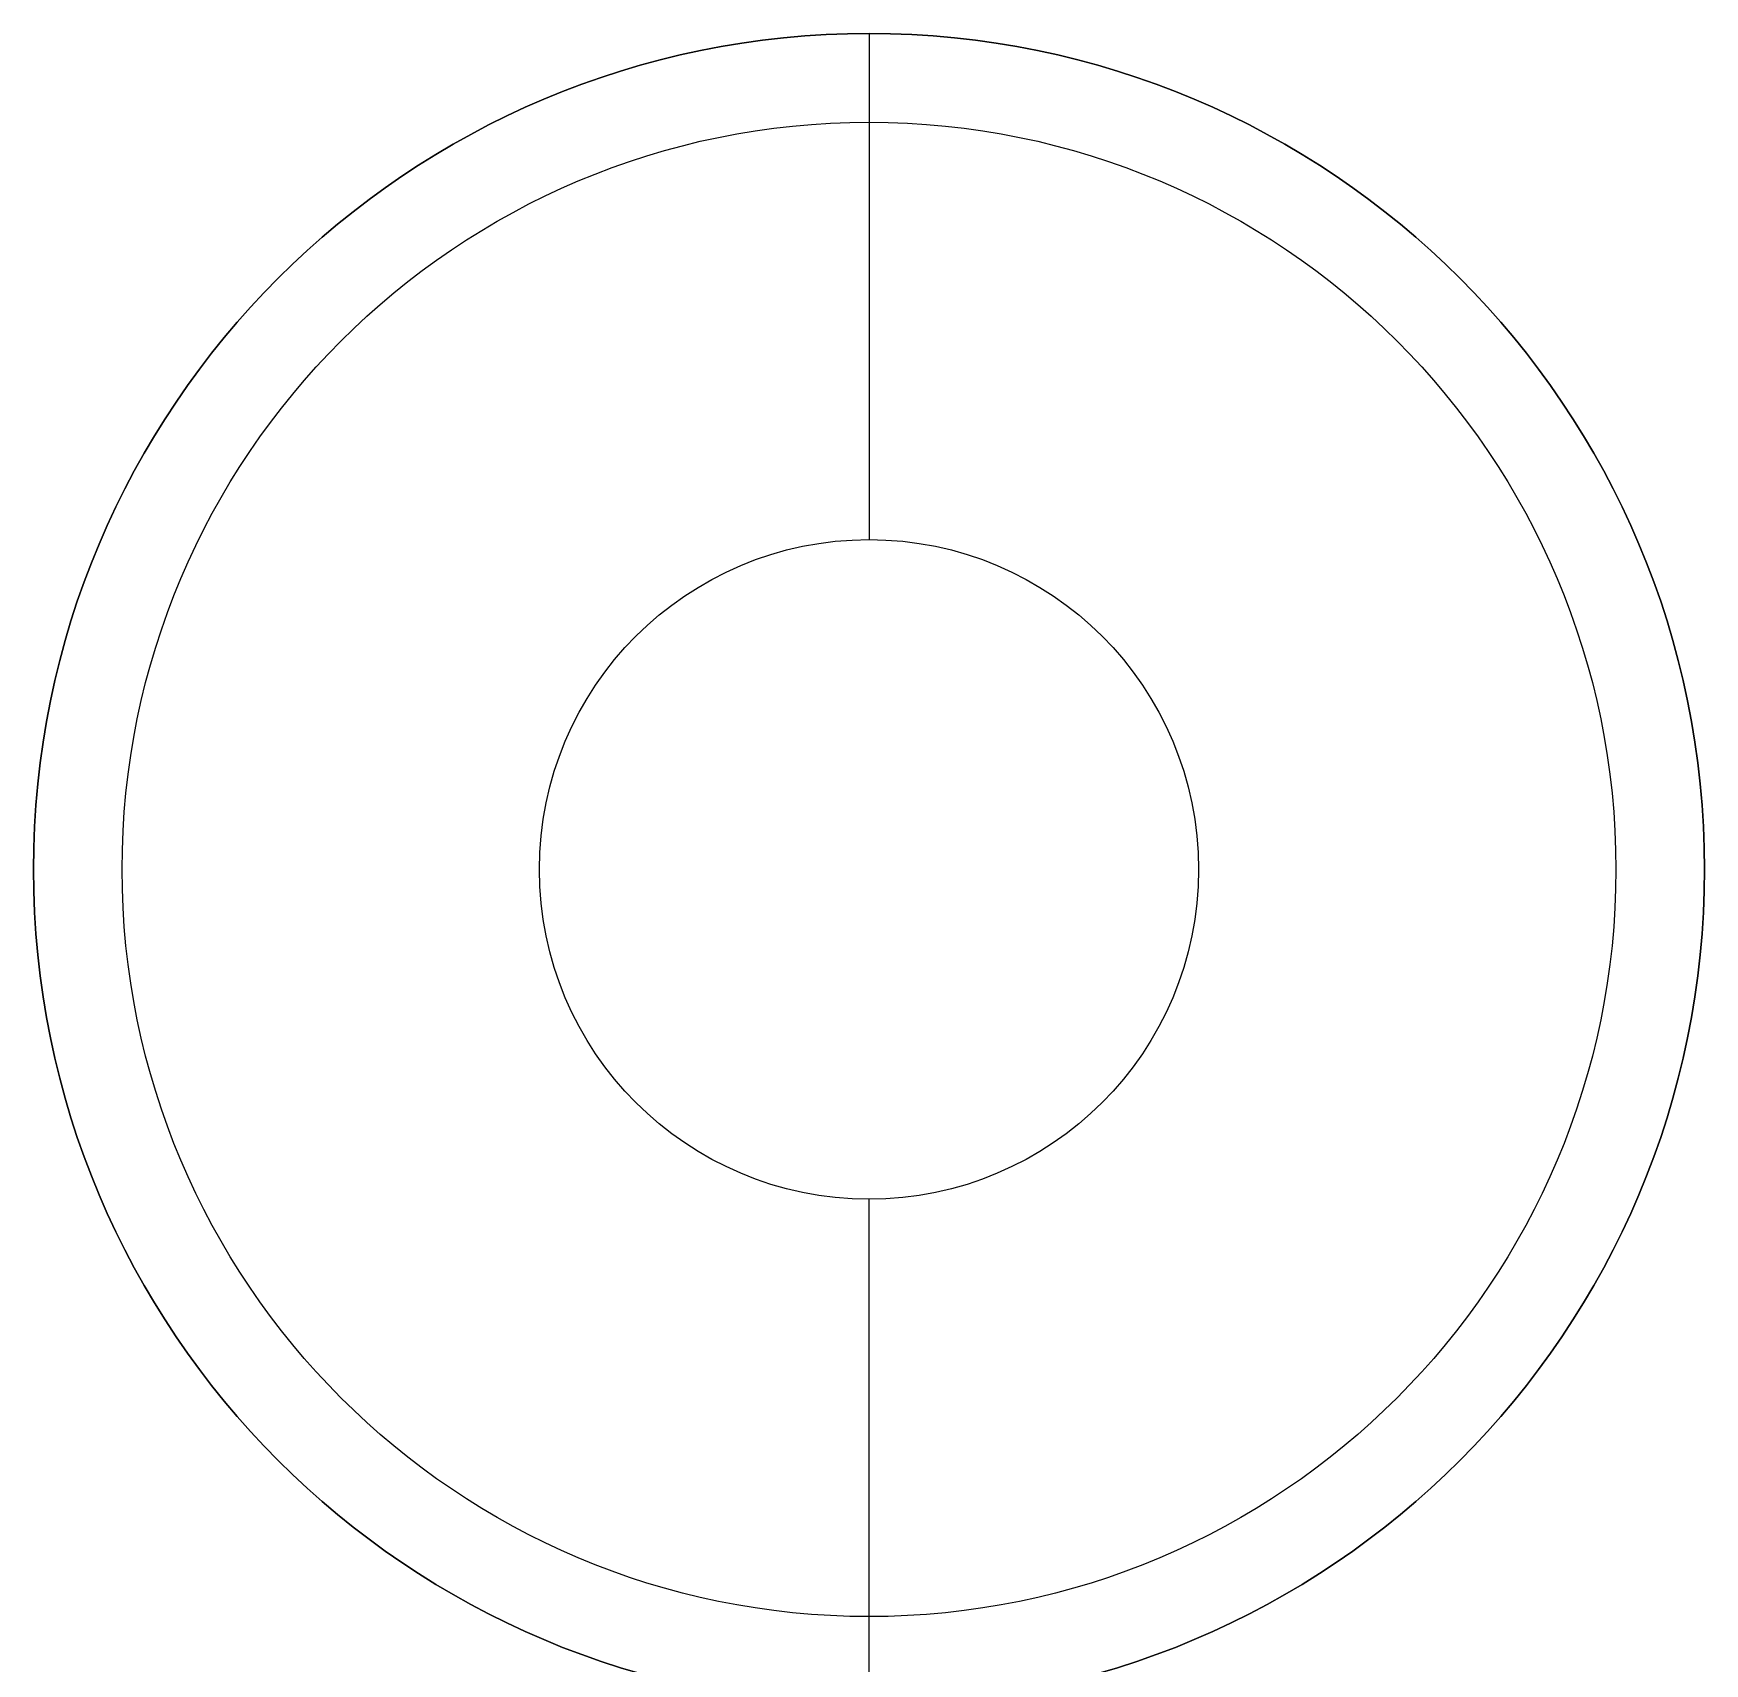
# Model space of a CAD drawing. Extents: x -4.83 to 4.83, y -5.56 to 3.84.
# Drawn here: x 1.8 to 2.6, y 0 to 0.78 of the extents above; entities that cross this region are included whole.
import ezdxf

# ---------------------------------------------------------------- set-up
doc = ezdxf.new("R2010")
doc.units = 0
doc.layers.get('0').update_dxf_attribs({"linetype": 'CONTINUOUS'})

# ---------------------------------------------------------------- blocks, each defined once
blk = doc.blocks.new('*U1')
at = {"color": 250}
for p, q in [((2.2, 0.78), (2.2, 0.73753, -0.81047)), ((2.2, 0.78), (2.2, 0.73753, -0.81047)), ((2.2, -0.02), (2.2, 0.02247, -0.81047)), ((2.2, -0.02), (2.2, 0.02247, -0.81047))]:
    blk.add_line(p, q, dxfattribs=at)
for start, end in [(90, 270), (270, 90)]:
    blk.add_arc((2.2, 0.38), 0.4, start, end, dxfattribs=at)
at = {"color": 250, "extrusion": (0, -1e-16, -1)}
for centre, radius, start, end in [((-2.2, 0.38), 0.4, 270, 90), ((-2.2, 0.38), 0.4, 90, 270), ((-2.2, 0.38, 0.81047), 0.35753, 270, 90), ((-2.2, 0.38, 0.81047), 0.35753, 270, 90), ((-2.2, 0.38, 0.81047), 0.35753, 90, 270), ((-2.2, 0.38, 0.81047), 0.35753, 90, 270), ((-2.2, 0.38, 1), 0.1578, 270, 90), ((-2.2, 0.38, 1), 0.1578, 270, 90), ((-2.2, 0.38, 1), 0.1578, 90, 270), ((-2.2, 0.38, 1), 0.1578, 90, 270)]:
    blk.add_arc(centre, radius, start, end, dxfattribs=at)
at = {"color": 250, "extrusion": (-1, 1.33302e-09, 0)}
blk.add_arc((-0.5378, -0.8, -2.2), 0.2, 183, 270, dxfattribs=at)
blk.add_arc((-0.5378, -0.8, -2.2), 0.2, 183, 270, dxfattribs=at)
at = {"color": 250, "extrusion": (-1, -3.16858e-09, 0)}
blk.add_arc((-0.2222, -0.8, -2.2), 0.2, 270, 357, dxfattribs=at)
blk.add_arc((-0.2222, -0.8, -2.2), 0.2, 270, 357, dxfattribs=at)

msp = doc.modelspace()

# ---------------------------------------------------------------- block references
msp.add_blockref('*U1', (0, 0))

doc.saveas('drawing.dxf')
